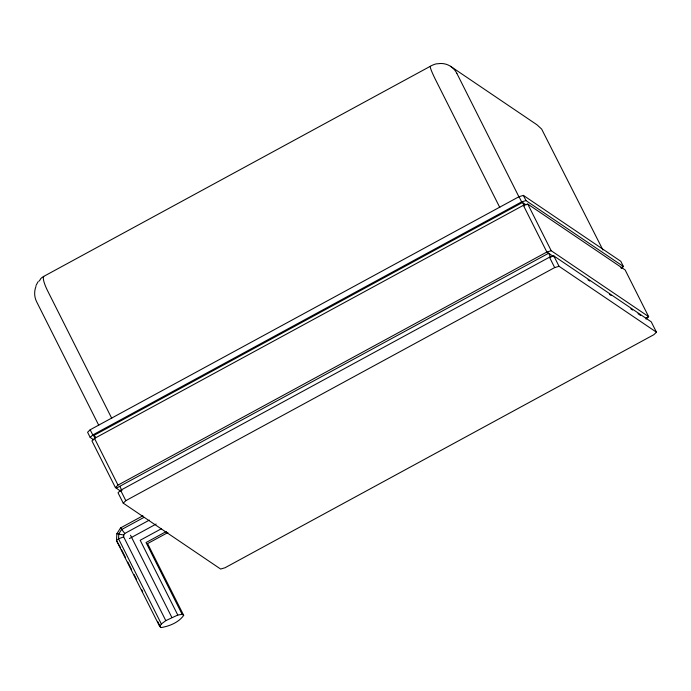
<?xml version="1.0" encoding="UTF-8"?>
<svg xmlns="http://www.w3.org/2000/svg" width="691" height="691" viewBox="0 0 691 691"><rect width="100%" height="100%" fill="white"/><g stroke="black" fill="none" stroke-linecap="round" stroke-linejoin="round"><path stroke-width="1.04" d="M142.916 515.771L120.562 527.924L116.865 533.746L116.468 540.569L159.699 626.521L161.245 627.566C169.58 626.124 178.701 622.453 183.694 615.37L147.589 543.584L167.904 532.545M159.699 626.521L161.357 623.982L165.797 620.622L123.663 536.864L123.775 535.033L124.769 533.469L149.325 520.124M35.992 285.53L38.057 281.738M621.468 268.358L623.403 266.493L620.794 261.302L523.389 195.406L519.027 196.693L90.167 429.767L87.593 432.255L90.201 437.446L93.769 439.865M90.201 437.446L92.775 434.95L521.636 201.876L525.998 200.597L623.403 266.493L620.794 267.901M646.042 319.13L648.624 316.633L625.139 269.948L527.743 204.052L523.372 205.339L94.52 438.414L91.938 440.901L115.414 487.587L120.778 491.215M115.414 487.587L117.997 485.099L546.857 252.025L551.219 250.738L648.624 316.633L646.016 318.05M120.605 490.282L118.031 492.778L123.248 503.152L220.645 569.047L225.016 567.76L653.867 334.686L656.45 332.198L651.233 321.825L553.828 255.929L549.466 257.207L120.605 490.282L125.822 500.655L123.248 503.152M456.881 73.401A19.59 18.519 -71.3 0 0 437.679 63.797L437.498 63.753A6.806 1.624 -26.7 0 0 431.426 65.688L43.352 276.599A6.806 1.624 -26.7 0 0 40.242 279.605L40.268 279.717A19.59 19.011 -34.9 0 0 38.938 281.237M116.313 488.192L548.645 253.234L550.813 257.553M125.822 500.655L554.683 267.581L559.045 266.303L656.45 332.198M143.953 517.386L121.538 529.574L118.826 533.832L118.532 538.825L161.357 623.982M129.39 538.583L156.131 524.054M161.573 528.641L140.187 540.267L177.794 615.05L182.139 614.325L183.694 615.37M166.358 531.491L146.043 542.539L182.139 614.325M165.797 620.622L177.794 615.05M123.663 536.864L118.532 538.825L116.468 540.569L120.597 547.773M116.865 533.746L123.775 535.033M450.515 66.293L536.959 124.777L541.64 129.062L602.915 249.987M526.101 204.899L521.636 201.876L519.027 196.693M554.001 256.862L546.857 252.025L523.372 205.339M587.963 279.829L589.751 281.038M609.41 294.34L611.19 295.549M630.848 308.851L632.636 310.06M638 313.688L640.678 315.502M93.078 434.786L93.976 435.39M95.462 436.764L92.775 434.95L90.167 429.767M121.34 528.442L120.562 527.924L124.769 533.469M523.389 195.406L525.998 200.597M527.743 204.052L551.219 250.738M553.828 255.929L559.045 266.303M524.27 205.944L522.526 202.48L93.674 435.555L94.978 438.154M549.466 257.207L554.683 267.581M456.863 73.41L518.941 196.84M499.774 207.43L435.753 80.139A19.581 1.9 61.9 0 1 430.26 66.301M111.743 418.314L47.722 291.023A19.59 4.353 60.1 0 1 43.732 276.383M98.701 425.181L36.623 301.751A19.59 19.011 -34.9 0 1 35.958 286.437M119.785 486.309L121.961 490.627M94.52 438.414L117.997 485.099M130.487 535.197L171.809 617.357M121.564 549.691L125.408 557.326M127.809 562.103L131.653 569.747M134.054 574.515L136.455 579.291M141.733 589.794L142.7 591.712M157.591 621.313L160.467 627.048"/></g></svg>
